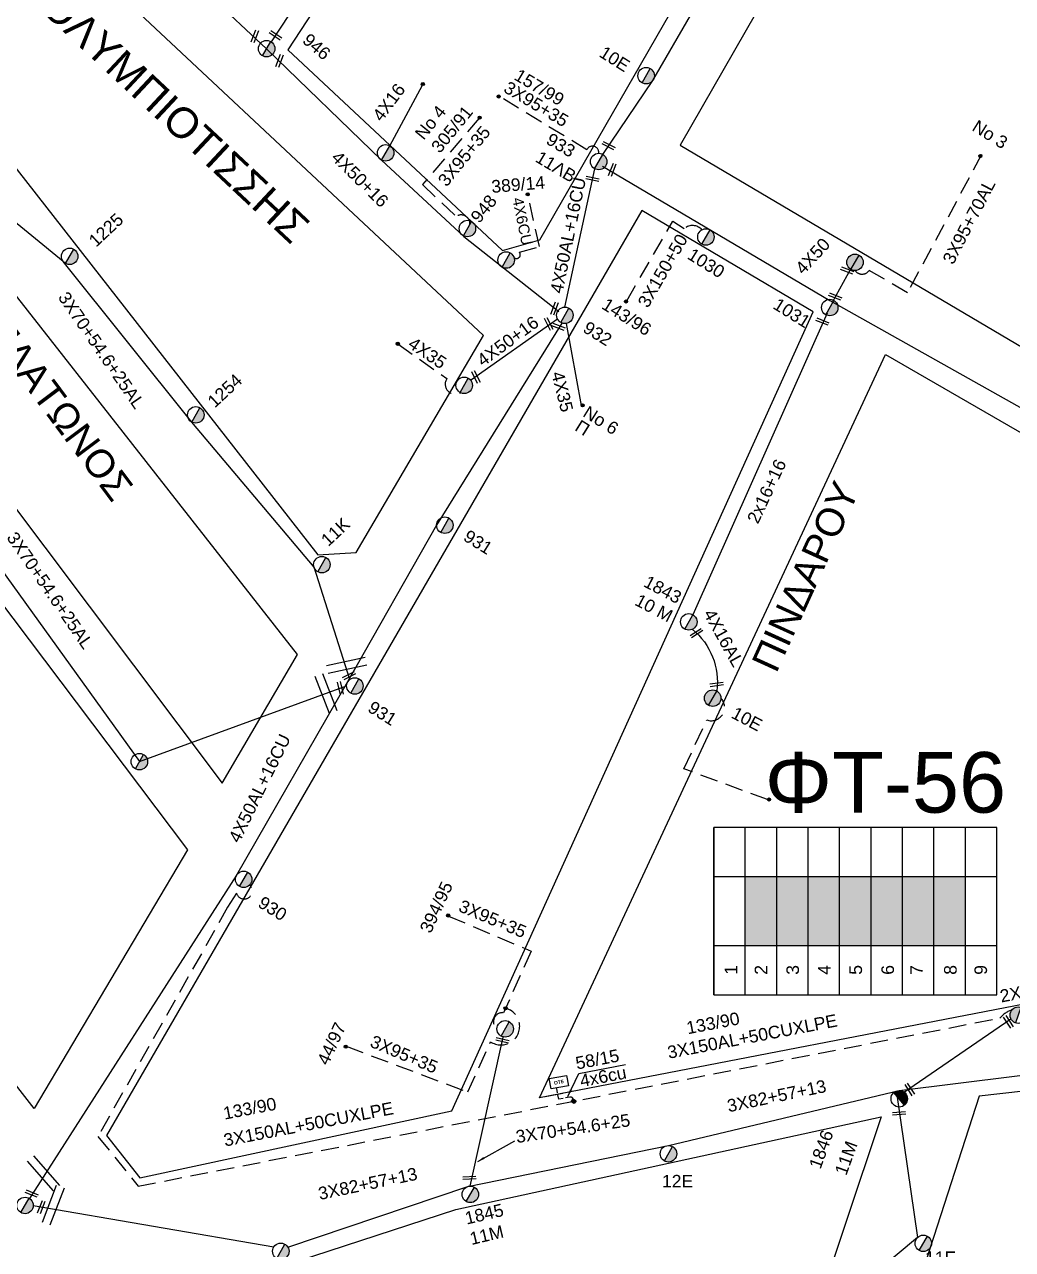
# Model space of a CAD drawing. Header units: millimetres. Extents: x 3156 to 5307, y 1191 to 2273.
# Drawn here: x 4047.5 to 4188.8, y 1951.7 to 2126.8 of the extents above; entities that cross this region are included whole.
import ezdxf
from ezdxf.enums import TextEntityAlignment as Align

# ---------------------------------------------------------------- set-up
doc = ezdxf.new("R2010")
doc.units = ezdxf.units.MM
doc.linetypes.add('DASHED', pattern=[19.05, 12.7, -6.35])
for name, color, linetype in [('Pillar OTE', 7, 'Continuous'), ('Άγνωστα', 7, 'Continuous'), ('Ασφαλειοκιβώτια Χ.Τ 9 αναχωρήσεων', 7, 'Continuous'), ('Γυμνά εναέρια ΧΤ (3Φ)   4x16AL', 7, 'Continuous'), ('Γυμνά εναέρια ΧΤ (3Φ)   4x35CU', 7, 'Continuous'), ('Γυμνά εναέρια ΧΤ (3Φ)   4x50CU', 7, 'Continuous'), ('Γυμνά εναέρια ΧΤ και ΦΟΠ (3Φ)   4x50+16AL', 7, 'Continuous'), ('Εναέρια παροχή ΧΤ 4x25', 7, 'SYN_LINE'), ('Επιγραφές - Σχήματα', 7, 'Continuous'), ('Καλώδια ΧΤ   3x150+50AL', 7, 'DASHED'), ('Καλώδια ΧΤ   3x150AL+50XLPE', 7, 'DASHED'), ('Καλώδια ΧΤ   3x95+35 CU', 7, 'DASHED'), ('Καλώδια ΧΤ   3x95+50 AL XLPE', 7, 'DASHED'), ('Καλώδια ΧΤ   3x95AL+50CU', 7, 'DASHED'), ('Μηχανική τομή', 7, 'Continuous'), ('Στύλος Ξύλινος', 7, 'Continuous'), ('Στύλος Ξύλινος @ 1', 7, 'Continuous'), ('Στύλος ΦΜ', 7, 'Continuous'), ('Στύλος ΦΜ @ 1', 7, 'Continuous'), ('Συνδέσεις', 7, 'Continuous'), ('Συνεστραμμένα ΧΤ   3x70+54.6+25 AL', 7, 'SYN_LINE'), ('Τομή', 7, 'Continuous'), ('Υποσταθμός εναέριος 2 στύλων', 7, 'Continuous'), ('Υποσταθμός πόλεως', 7, 'Continuous'), ('Υπόβαθρο ΔΕΗ', 7, 'Continuous'), ('Υπόγεια καλώδια Παροχών ΧΤ   4x25', 7, 'DASHED'), ('Υπόγεια καλώδια Παροχών ΧΤ   4x6', 7, 'DASHED')]:
    doc.layers.add(name, color=color, linetype=linetype)
doc.styles.add('arial', font='arial.ttf')
doc.styles.get("Standard").update_dxf_attribs({"font": 'arial.ttf'})
doc.linetypes.add('SYN_LINE', pattern='A,0.5,-0.0001,["/\\/\\/\\/",Standard,S=0.1,R=0,X=0,Y=-0.05],-0.25', length=0.7501)
doc.dimstyles.new('ISO-25', dxfattribs={"dimtxt": 2.5, "dimasz": 2.5, "dimexe": 1.25, "dimexo": 0.625, "dimtad": 1, "dimtxsty": 'Standard', "dimcen": 2.5, "dimadec": 0, "dimazin": 0, "dimtfac": 1, "dimtmove": 0, "dimatfit": 3, "dimfxl": 1, "dimarcsym": 0})

# ---------------------------------------------------------------- blocks, each defined once
blk = doc.blocks.new('ΥΠΑΡΧΩΝ ΤΣΙΜΕΝΤΕΝΙΟΣ ΣΤΥΛΟΣ')
at = {"layer": 'Στύλος ΦΜ'}
blk.add_hatch(color=7, dxfattribs=at).paths.add_polyline_path([(-1.29, -2.28, 0.574793), (2.62, 0, 0.268822), (1.3, 2.27)])
at = {"layer": 'Στύλος ΦΜ', "color": 7}
blk.add_line((-1.29, -2.28), (1.3, 2.27), dxfattribs=at)
blk.add_circle((0, 0), 2.62, dxfattribs=at)
at = {"layer": 'Στύλος ΦΜ', "flags": 4}
for tag, p in [('ΑΡΙΘΜΟΣ', (-4.68, 8.05)), ('ΤΥΠΟΣ', (-4.91, 3.03))]:
    blk.add_attdef(tag, p, '', height=4, dxfattribs=at)
blk = doc.blocks.new('ΥΠΑΡΧΩΝ ΞΥΛΙΝΟΣ ΣΤΥΛΟΣ')
at = {"layer": 'Στύλος Ξύλινος'}
h = blk.add_hatch(color=7, dxfattribs=at)
h.paths.add_polyline_path([(-2.62, 0, 0.270008), (-1.29, -2.28), (1.3, 2.27, 0.576266)])
h.paths.add_polyline_path([(-1.29, -2.28, 0.574793), (2.62, 0, 0.268822), (1.3, 2.27)])
at = {"layer": 'Στύλος Ξύλινος', "color": 7}
blk.add_line((-1.29, -2.28), (1.3, 2.27), dxfattribs=at)
blk.add_circle((0, 0), 2.62, dxfattribs=at)
at = {"layer": 'Στύλος Ξύλινος', "flags": 4}
for tag, p in [('ΑΡΙΘΜΟΣ', (-4.91, 8.6)), ('ΤΥΠΟΣ', (-4.85, 3.39))]:
    blk.add_attdef(tag, p, '', height=4, dxfattribs=at)
blk = doc.blocks.new('ΥΠΟΣΤΑΘΜΟΣ ΕΝΑΕΡΙΟΣ ΕΠΙ 2 ΣΤΥΛΩΝ')
at = {"layer": 'Υποσταθμός εναέριος 2 στύλων', "linetype": 'Continuous'}
for points in [[(-11.97, -2.11, 0.574793), (-8.45, -0.07, 0.268822), (-9.64, 1.98)], [(9.68, -2.15, 0.574793), (13.19, -0.1, 0.268822), (12.01, 1.95)]]:
    blk.add_hatch(color=256, dxfattribs=at).paths.add_polyline_path(points)
for p, q in [((-11.97, -2.11), (-9.64, 1.98)), ((9.68, -2.15), (12.01, 1.95))]:
    blk.add_line(p, q, dxfattribs=at)
for centre in [(-10.81, -0.07), (10.84, -0.1)]:
    blk.add_circle(centre, 2.36, dxfattribs=at)
at = {"layer": 'Υποσταθμός πόλεως', "linetype": 'Continuous', "ltscale": 40}
blk.add_lwpolyline([(-8.57, 2.82), (8.57, 2.82), (8.57, -2.82), (-8.57, -2.82)], close=True, dxfattribs=at)
for points in [[(-5.75, 0), (-8.57, 2.82)], [(-8.57, -2.82), (-5.75, 0)], [(-5.75, 0), (5.75, 0)], [(5.75, 0), (8.57, 2.82)], [(8.57, -2.82), (5.75, 0)]]:
    blk.add_lwpolyline(points, dxfattribs=at)
at = {"layer": 'Υποσταθμός εναέριος 2 στύλων', "ltscale": 40, "flags": 1}
for tag, p in [('ΜΕΤΑΣΧΗΜΑΤΙΣΜΟΣ', (14.09, 2.51)), ('ΙΣΧΥΣ', (14.07, -0.28)), ('ΑΡΙΘΜΟΣ', (14.19, -3))]:
    blk.add_attdef(tag, p, '', height=1.8, dxfattribs=at)
blk = doc.blocks.new('ΜΗΧΑΝΙΚΗ ΤΟΜΗ')
at = {"layer": 'Μηχανική τομή', "ltscale": 40}
for p, q in [((-1.89, 0.78), (1.89, 0.78)), ((1.89, 0), (-1.89, 0))]:
    blk.add_line(p, q, dxfattribs=at)
blk = doc.blocks.new('ΑΣΦΑΛΕΙΟΚΙΒΩΤΙΟ ΥΠΟΣΤΑΘΜΟΥ 9 ΑΝΑΧΩΡΗΣΕΩΝ')
at = {"layer": 'Ασφαλειοκιβώτια Χ.Τ 9 αναχωρήσεων', "ltscale": 40}
for p, q in [((-23.8, 40.36), (24.02, 40.36)), ((-9.72, 40.36), (-9.72, -40.64)), ((9.94, 40.36), (9.94, -40.64)), ((-23.8, 31.36), (24.02, 31.36)), ((-23.8, 22.36), (24.02, 22.36)), ((-23.8, 13.36), (24.02, 13.36)), ((-23.8, 4.36), (24.02, 4.36)), ((-23.8, -4.64), (24.02, -4.64)), ((-23.8, -13.64), (24.02, -13.64)), ((-23.8, -22.64), (24.02, -22.64)), ((-23.8, -31.64), (24.02, -31.64))]:
    blk.add_line(p, q, dxfattribs=at)
at = {"layer": 'Ασφαλειοκιβώτια Χ.Τ 9 αναχωρήσεων'}
blk.add_lwpolyline([(-23.8, -40.64), (24.02, -40.64), (24.02, 40.36), (-23.8, 40.36)], close=True, dxfattribs=at)
for s, p in [('1', (-18.12, 33.62)), ('2', (-18.12, 25.05)), ('3', (-18.12, 15.98)), ('4', (-18.12, 6.96)), ('5', (-18.12, -2.05)), ('6', (-18.12, -11.19)), ('7', (-18.12, -19.43)), ('8', (-18.12, -29.12)), ('9', (-18.12, -37.81))]:
    blk.add_text(s, height=3.6, dxfattribs=at).set_placement(p)
at = {"layer": 'Ασφαλειοκιβώτια Χ.Τ 9 αναχωρήσεων', "ltscale": 40}
for tag, height, p in [('ΟΝΟΜΑ', 5, (-0.16, 44.31)), ('ΚΕΙΜΕΝΟ 1', 2, (17.06, 35.59)), ('ΚΕΙΜΕΝΟ 2', 2, (17.06, 26.88)), ('ΚΕΙΜΕΝΟ 3', 2, (17.06, 17.69)), ('ΚΕΙΜΕΝΟ 4', 2, (17.06, 8.71)), ('ΚΕΙΜΕΝΟ 5', 2, (17.06, -0.13)), ('ΚΕΙΜΕΝΟ 6', 2, (17.06, -9.05)), ('ΚΕΙΜΕΝΟ 7', 2, (17.06, -18.13)), ('ΚΕΙΜΕΝΟ 8', 2, (17.06, -26.85)), ('ΚΕΙΜΕΝΟ 9', 2, (17.06, -35.99)), ('ΣΧ', 2, (-0.1, -42.64))]:
    blk.add_attdef(tag, text='', height=height, dxfattribs=at).set_placement(p, align=Align.MIDDLE_CENTER)
blk = doc.blocks.new('ΤΟΜΗ')
at = {"layer": 'Τομή', "ltscale": 40}
for p, q in [((-5.68, 0), (5.68, 0)), ((5.68, -2.33), (-5.68, -2.33))]:
    blk.add_line(p, q, dxfattribs=at)
blk = doc.blocks.new('_ΣΥΝΔΕΣΗ')
at = {"layer": 'Συνδέσεις', "linetype": 'SYN_LINE', "ltscale": 40}
blk.add_hatch(color=256, dxfattribs=at).paths.add_polyline_path([(0.5, -0.01, 1), (-0.5, -0.01, 1)])
at = {"layer": 'Συνδέσεις'}
blk.add_circle((0, -0.01), 0.5, dxfattribs=at)
blk = doc.blocks.new('TSONTA XT1')
at = {"ltscale": 40}
h = blk.add_hatch(color=256, dxfattribs=at)
h.dxf.hatch_style = 1
h.paths.add_polyline_path([(595.96, 2487.66), (597.07, 2488.77), (595.96, 2489.87), (594.85, 2488.77)])
blk.add_lwpolyline([(594.85, 2488.77), (595.96, 2489.87), (597.07, 2488.77), (595.96, 2487.66)], close=True, dxfattribs=at)
blk = doc.blocks.new('PILLAR ΟΤΕ')
at = {"layer": 'Pillar OTE', "ltscale": 40}
blk.add_lwpolyline([(-3.31, 2.02), (3.39, 2.02), (3.39, -1.99), (-3.31, -1.99)], close=True, dxfattribs=at)
at = {"layer": 'Pillar OTE', "insert": (-1.81, 0.71), "char_height": 1.3575, "width": 109.961, "attachment_point": 1}
blk.add_mtext('{\\fArial|b1|i0|c161|p34;OTE}', dxfattribs=at)

msp = doc.modelspace()

# ---------------------------------------------------------------- hatches: boundary and pattern name
at = {"layer": 'Ασφαλειοκιβώτια Χ.Τ 9 αναχωρήσεων'}
for color, points in [(6, [(4155.08, 2004.98), (4150.58, 2004.98), (4150.58, 1995.15), (4155.08, 1995.15)]), (5, [(4159.58, 2004.98), (4155.08, 2004.98), (4155.08, 1995.15), (4159.58, 1995.15)]), (30, [(4164.08, 2004.98), (4159.58, 2004.98), (4159.58, 1995.15), (4164.08, 1995.15)]), (1, [(4168.58, 2004.98), (4164.08, 2004.98), (4164.08, 1995.15), (4168.58, 1995.15)]), (85, [(4173.08, 2004.98), (4168.58, 2004.98), (4168.58, 1995.15), (4173.08, 1995.15)]), (2, [(4177.58, 2004.98), (4173.08, 2004.98), (4173.08, 1995.15), (4177.58, 1995.15)]), (173, [(4182.08, 2004.98), (4177.58, 2004.98), (4177.58, 1995.15), (4182.08, 1995.15)])]:
    msp.add_hatch(color=color, dxfattribs=at).paths.add_polyline_path(points)

# ---------------------------------------------------------------- linework, layer by layer
at = {"layer": 'Άγνωστα', "color": 1}
for points in [[(4130.15, 2106.53), (4162.68, 2087.32), (4197.6, 2067.75), (4227.87, 2050.39)], [(4162.3, 2085.5), (4143.1, 2042.42)]]:
    msp.add_lwpolyline(points, dxfattribs=at)
at = {"layer": 'Άγνωστα', "color": 5}
msp.add_lwpolyline([(4124.79, 2086.4), (4129.05, 2106.17)], dxfattribs=at)
at = {"layer": 'Άγνωστα', "color": 85}
for points in [[(4124.36, 2084.09), (4106.44, 2055.21), (4093.72, 2032.81), (4077.83, 2005.18), (4048.21, 1958.97)], [(4111.3, 2075.94), (4123.73, 2084.71)]]:
    msp.add_lwpolyline(points, dxfattribs=at)
at = {"layer": 'Άγνωστα', "color": 30}
for points in [[(4085.18, 1952.03), (4110.89, 1960.67), (4139.6, 1966.55), (4172.61, 1974.41), (4197.53, 1977.49)], [(4048.76, 1957.98), (4083.17, 1952.08)]]:
    msp.add_lwpolyline(points, dxfattribs=at)
at = {"layer": 'Γυμνά εναέρια ΧΤ (3Φ)   4x16AL', "color": 1, "ltscale": 40}
msp.add_lwpolyline([(4143.01, 2040.33, -0.263009), (4146.52, 2031.51, 15.88107)], format="xyb", dxfattribs=at)
at = {"layer": 'Γυμνά εναέρια ΧΤ (3Φ)   4x35CU', "color": 85, "linetype": 'SYN_LINE', "ltscale": 12}
msp.add_lwpolyline([(4127.19, 2072.3), (4125.01, 2084.06)], dxfattribs=at)
at = {"layer": 'Γυμνά εναέρια ΧΤ (3Φ)   4x50CU', "color": 1}
msp.add_lwpolyline([(4165.62, 2091.81), (4163.04, 2087.04), (4163.04, 2087.04)], dxfattribs=at)
at = {"layer": 'Γυμνά εναέρια ΧΤ και ΦΟΠ (3Φ)   4x50+16AL', "color": 30}
msp.add_lwpolyline([(4159.99, 2240.61), (4139.51, 2210.62), (4119.21, 2179.67), (4099.9, 2150.34), (4082.78, 2124.3)], dxfattribs=at)
at = {"layer": 'Γυμνά εναέρια ΧΤ και ΦΟΠ (3Φ)   4x50+16AL', "color": 5}
for points in [[(4130.22, 2108.22), (4137.39, 2118.8), (4145.2, 2132.32), (4159.91, 2158.64), (4171.85, 2179.49), (4186.49, 2204.55), (4199.57, 2228.75)], [(4049.49, 2153.82), (4082.14, 2123.32), (4098.57, 2107.41), (4110.33, 2096.49), (4123.91, 2085.74)]]:
    msp.add_lwpolyline(points, dxfattribs=at)
at = {"layer": 'Εναέρια παροχή ΧΤ 4x25', "color": 5, "ltscale": 12}
msp.add_lwpolyline([(4099.74, 2109.46), (4104.42, 2118.13)], dxfattribs=at)
at = {"layer": 'Καλώδια ΧΤ   3x150+50AL', "color": 1, "ltscale": 0.2}
msp.add_lwpolyline([(4133.64, 2087.3), (4140.22, 2098.67), (4141.87, 2097.61, -0.405133), (4144.39, 2097.45, 5.666517)], format="xyb", dxfattribs=at)
at = {"layer": 'Καλώδια ΧΤ   3x150AL+50XLPE', "color": 85, "ltscale": 0.2}
msp.add_lwpolyline([(4079.71, 2003.78, -1.334777), (4077.82, 2002.64), (4076.56, 2000.6), (4058.01, 1967.84), (4063.77, 1960.74), (4187.01, 1984.77, -0.125488), (4188.75, 1985.96, 2.819517)], format="xyb", dxfattribs=at)
at = {"layer": 'Καλώδια ΧΤ   3x95+35 CU', "color": 5, "ltscale": 0.2}
for points in [[(4129.63, 2108.37, 0.866783), (4127.93, 2108.87), (4115.39, 2116.52)], [(4112.51, 2113.37), (4104.41, 2103.9), (4109.24, 2099.34, -0.631876), (4111.2, 2098.23)]]:
    msp.add_lwpolyline(points, format="xyb", dxfattribs=at)
at = {"layer": 'Καλώδια ΧΤ   3x95+35 CU', "color": 30, "ltscale": 0.2}
for points in [[(4108.15, 1999.35), (4119.97, 1994.33), (4116.02, 1985.53, 0.758129), (4115.08, 1983.22)], [(4093.53, 1980.73), (4110.9, 1974.2), (4114.15, 1981.39, 1.200038), (4116.3, 1986.17)]]:
    msp.add_lwpolyline(points, format="xyb", dxfattribs=at)
at = {"layer": 'Καλώδια ΧΤ   3x95+50 AL XLPE', "color": 1, "ltscale": 0.2}
msp.add_lwpolyline([(4153.77, 2015.99), (4141.82, 2020.39), (4145.07, 2027.38, 0.789265), (4147.11, 2030.49, -3.987081)], format="xyb", dxfattribs=at)
at = {"layer": 'Καλώδια ΧΤ   3x95AL+50CU', "color": 1, "ltscale": 0.2}
msp.add_lwpolyline([(4184.39, 2108.21), (4173.78, 2088.45), (4168.33, 2091.63, -0.51233), (4166.29, 2091.61, 3.533709)], format="xyb", dxfattribs=at)
at = {"layer": 'Συνεστραμμένα ΧΤ   3x70+54.6+25 AL', "color": 151, "ltscale": 20}
for points in [[(4094.05, 2033.17), (4088.92, 2049.22), (4071.42, 2069.95), (4053.05, 2092.91), (4035.05, 2107.59), (4023.9, 2119.31)], [(4027.85, 2069.41), (4040.38, 2054.08), (4063.94, 2021.42), (4093.57, 2032.23)]]:
    msp.add_lwpolyline(points, dxfattribs=at)
at = {"layer": 'Συνεστραμμένα ΧΤ   3x70+54.6+25 AL', "color": 173, "ltscale": 15}
msp.add_lwpolyline([(4188.56, 1984.6), (4172.31, 1973.46), (4175.24, 1953.41), (4164.46, 1944.38), (4148.57, 1899.84)], dxfattribs=at)
at = {"layer": 'Συνεστραμμένα ΧΤ   3x70+54.6+25 AL', "color": 30, "ltscale": 20}
msp.add_lwpolyline([(4111.26, 1960.74), (4115.95, 1982.05)], dxfattribs=at)
at = {"layer": 'Υπόβαθρο ΔΕΗ'}
for points in [[(4162.62, 2241.43), (4085.16, 2123.15), (4115.86, 2094.5), (4121.2, 2095.99)], [(4121.2, 2095.99), (4198.14, 2229.75), (4183.49, 2241.27)], [(4206.59, 2223.32), (4141.26, 2109.51), (4229.95, 2057.16), (4281.58, 2174.06), (4206.59, 2223.32)], [(4113.16, 2082.35), (4043.83, 2147.18), (4029.59, 2127.54), (4089.46, 2050.96), (4094.93, 2051.3), (4113.16, 2082.35)], [(4086.57, 2036.73), (4022.97, 2117.71), (4012.19, 2102.86), (4075.76, 2018.33), (4086.57, 2036.73)], [(4160.32, 2085.73), (4135.8, 2100.2), (4059.21, 1967.99), (4064, 1961.92), (4108.62, 1971.49), (4160.32, 2085.73)], [(4170.64, 2079.59), (4225.88, 2047.76), (4199.1, 1988.4), (4121.16, 1973.38), (4170.64, 2079.59)], [(4048.9, 1971.84), (4007.09, 2025.47), (4032.22, 2059.94), (4070.84, 2008.81), (4048.9, 1971.84)], [(4184.04, 1973.59), (4161.56, 1903.99), (4217.82, 1879.43), (4250.83, 1981.14), (4184.04, 1973.59)], [(4126.79, 1976.84), (4133.45, 1978.15)], [(4149.46, 1909.24), (4074.46, 1941.87), (4086.56, 1950), (4109.19, 1957.41), (4170.01, 1970.66), (4149.46, 1909.24)]]:
    msp.add_lwpolyline(points, dxfattribs=at)
at = {"layer": 'Υπόγεια καλώδια Παροχών ΧΤ   4x25', "color": 85, "ltscale": 0.2}
msp.add_lwpolyline([(4100.89, 2081.15), (4107.91, 2076.17, 0.802384), (4109.89, 2074.13)], format="xyb", dxfattribs=at)
at = {"layer": 'Υπόγεια καλώδια Παροχών ΧΤ   4x6', "color": 5, "linetype": 'DASHED', "ltscale": 0.2}
msp.add_lwpolyline([(4117.52, 2093.44, 0.896687), (4118.28, 2094.25), (4121.16, 2095.05), (4119.48, 2102.5)], format="xyb", dxfattribs=at)
at = {"layer": 'Υπόγεια καλώδια Παροχών ΧΤ   4x6', "color": 0, "linetype": 'DASHED', "ltscale": 0.2}
msp.add_lwpolyline([(4121.99, 1973.54), (4125.27, 1974.17)], dxfattribs=at)
at = {"layer": 'Υπόγεια καλώδια Παροχών ΧΤ   4x6', "color": 85, "linetype": 'DASHED', "ltscale": 0.05}
msp.add_lwpolyline([(4125.98, 1973.22, 0.338221), (4125.5, 1973.46), (4123.92, 1973.16), (4123.62, 1974.78)], format="xyb", dxfattribs=at)

# ---------------------------------------------------------------- block references
at = {"layer": 'Pillar OTE', "xscale": 0.3750000000000001, "yscale": 0.3750000000000001, "zscale": 0.3750000000000001, "rotation": 10.53132160620211}
msp.add_blockref('PILLAR ΟΤΕ', (4123.9, 1975.59), dxfattribs=at)
at = {"layer": 'Ασφαλειοκιβώτια Χ.Τ 9 αναχωρήσεων', "xscale": 0.5, "yscale": 0.5, "zscale": 0.5, "rotation": 90}
msp.add_blockref('ΑΣΦΑΛΕΙΟΚΙΒΩΤΙΟ ΥΠΟΣΤΑΘΜΟΥ 9 ΑΝΑΧΩΡΗΣΕΩΝ', (4166.26, 2000.01), dxfattribs=at)
at = {"layer": 'Μηχανική τομή'}
for p, xscale, yscale, zscale, rotation in [((4080.27, 2125.16), 0.4999999999993012, 0.4999999999993012, 0.4999999999993012, 248.6988699868984), ((4083.29, 2125.07), 0.4999999999992994, 0.4999999999992994, 0.4999999999992994, 325.5787413955757), ((4083.79, 2121.68), 0.4999999999993012, 0.4999999999993012, 0.4999999999993012, 248.6988699868984), ((4130.94, 2109.29), 0.4999999999993521, 0.4999999999993521, 0.4999999999993521, 332.7205431079669), ((4131.39, 2106.09), 0.4999999999993012, 0.4999999999993012, 0.4999999999993012, 248.6988699868984), ((4128.7, 2104.53), 0.4999999999991356, 0.4999999999991356, 0.4999999999991356, 348.5591382894821), ((4165.08, 2091.44), 0.4999999999993012, 0.4999999999993012, 0.4999999999993012, 338.6988699868984), ((4123.12, 2086.25), 0.4999999999993012, 0.4999999999993012, 0.4999999999993012, 248.6988699868984), ((4163.37, 2087.71), 0.4999999999993012, 0.4999999999993012, 0.4999999999993012, 338.6988699868984), ((4122.29, 2083.89), 0.4999999999993011, 0.4999999999993011, 0.4999999999993011, 296.5442421421719), ((4123.79, 2083.39), 0.4999999999993012, 0.4999999999993012, 0.4999999999993012, 338.6988699868984), ((4161.54, 2084.13), 0.4999999999993012, 0.4999999999993012, 0.4999999999993012, 338.6988699868984), ((4111.89, 2076.31), 0.4999999999993012, 0.4999999999993012, 0.4999999999993012, 296.5442421421719), ((4143.5, 2039.96), 0.4999999999994649, 0.4999999999994649, 0.4999999999994649, 212.5234915751436), ((4092.48, 2031.87), 0.4999999999994647, 0.4999999999994647, 0.4999999999994647, 284.0779287150368), ((4093.83, 2033.88), 0.4999999999994647, 0.4999999999994647, 0.4999999999994647, 206.1794412662717), ((4146.47, 2032.64), 0.499999999999465, 0.499999999999465, 0.499999999999465, 187.3356852068596), ((4188.05, 1984.11), 0.4999999999994646, 0.4999999999994646, 0.4999999999994646, 303.393575509043), ((4115.81, 1981.39), 0.4999999999994647, 0.4999999999994647, 0.4999999999994647, 346.2259332338982), ((4173.96, 1974.46), 0.4999999999994647, 0.4999999999994647, 0.4999999999994647, 303.393575509043), ((4172.6, 1970.96), 0.4999999999994648, 0.4999999999994648, 0.4999999999994648, 3.634740837833308), ((4111.15, 1961.73), 0.4999999999994647, 0.4999999999994647, 0.4999999999994647, 3.634740837833308), ((4048.46, 1959.5), 0.4999999999993012, 0.4999999999993012, 0.4999999999993012, 338.6988699868984), ((4049.73, 1957.81), 0.4999999999993012, 0.4999999999993012, 0.4999999999993012, 248.6988699868984)]:
    msp.add_blockref('ΜΗΧΑΝΙΚΗ ΤΟΜΗ', p, dxfattribs=dict(at, xscale=xscale, yscale=yscale, zscale=zscale, rotation=rotation))
at = {"layer": 'Στύλος Ξύλινος @ 1', "ltscale": 40, "xscale": 0.4499999999998181, "yscale": 0.4499999999998181, "zscale": 0.4499999999998181}
for p in [(4166.28, 2092.79), (4145.93, 2030.49)]:
    msp.add_blockref('ΥΠΑΡΧΩΝ ΞΥΛΙΝΟΣ ΣΤΥΛΟΣ', p, dxfattribs=at)
at = {"layer": 'Στύλος ΦΜ @ 1', "ltscale": 40, "xscale": 0.4499999999998181, "yscale": 0.4499999999998181, "zscale": 0.4499999999998181}
for p in [(4082.13, 2123.32), (4136.41, 2119.46), (4099.15, 2108.43), (4129.63, 2107.19), (4110.85, 2097.62), (4144.96, 2096.41), (4053.97, 2093.64), (4116.39, 2093.11), (4162.67, 2086.32), (4124.79, 2085.22), (4110.39, 2075.2), (4072, 2070.98), (4107.62, 2055.21), (4090.04, 2049.58), (4142.51, 2041.39), (4094.75, 2032.23), (4063.94, 2021.42), (4078.85, 2004.59), (4116.25, 1983.22), (4111.26, 1959.56), (4047.58, 1957.98)]:
    msp.add_blockref('ΥΠΑΡΧΩΝ ΤΣΙΜΕΝΤΕΝΙΟΣ ΣΤΥΛΟΣ', p, dxfattribs=at)
at = {"layer": 'Στύλος ΦΜ @ 1', "ltscale": 40}
ref = msp.add_blockref('ΥΠΑΡΧΩΝ ΤΣΙΜΕΝΤΕΝΙΟΣ ΣΤΥΛΟΣ', (4172.61, 1973.23), dxfattribs=dict(at, xscale=0.4499999999996503, yscale=0.4499999999996503, zscale=0.4499999999996503, rotation=70.21913968740682))
ref.add_attrib('ΤΥΠΟΣ', '1846', (4161.34, 1963.07), dxfattribs={"layer": '', "height": 1.8, "rotation": 70.2191, "flags": 4})
ref.add_attrib('ΑΡΙΘΜΟΣ', '11M', (4165.03, 1962.16), dxfattribs={"layer": '', "height": 1.8, "rotation": 70.2191, "flags": 4})
ref = msp.add_blockref('ΥΠΑΡΧΩΝ ΤΣΙΜΕΝΤΕΝΙΟΣ ΣΤΥΛΟΣ', (4139.6, 1965.37), dxfattribs=dict(at, xscale=0.4499999999998181, yscale=0.4499999999998181, zscale=0.4499999999998181))
ref.add_attrib('ΤΥΠΟΣ', '12E', (4138.67, 1960.55), dxfattribs={"layer": '', "height": 1.8, "flags": 4})
ref = msp.add_blockref('ΥΠΑΡΧΩΝ ΤΣΙΜΕΝΤΕΝΙΟΣ ΣΤΥΛΟΣ', (4084.16, 1951.43), dxfattribs=dict(at, xscale=0.4499999999998181, yscale=0.4499999999998181, zscale=0.4499999999998181))
ref.add_attrib('ΤΥΠΟΣ', '11M', (4088.33, 1947.83), dxfattribs={"layer": '', "height": 1.8, "flags": 4})
ref = msp.add_blockref('ΥΠΑΡΧΩΝ ΤΣΙΜΕΝΤΕΝΙΟΣ ΣΤΥΛΟΣ', (4176.05, 1952.56), dxfattribs=dict(at, xscale=0.4499999999998181, yscale=0.4499999999998181, zscale=0.4499999999998181))
ref.add_attrib('ΤΥΠΟΣ', '11E', (4176.29, 1949.6), dxfattribs={"layer": '', "height": 1.8, "flags": 4})
at = {"layer": 'Συνδέσεις', "xscale": 0.4499999999998181, "yscale": 0.4499999999998181, "zscale": 0.4499999999998181}
for p in [(4104.47, 2118.27), (4115.33, 2116.5), (4112.59, 2113.46), (4184.21, 2107.99), (4119.48, 2102.5), (4133.53, 2087.2), (4100.89, 2081.15), (4127.33, 2072.36), (4153.97, 2016.01), (4108.1, 1999.44), (4116.3, 1986.17), (4093.44, 1980.68)]:
    msp.add_blockref('_ΣΥΝΔΕΣΗ', p, dxfattribs=at)
at = {"layer": 'Συνδέσεις', "xscale": 0.3075184835441075, "yscale": 0.3075184835441075, "zscale": 0.3075184835441075, "rotation": 11.03291412234258}
msp.add_blockref('TSONTA XT1', (4092.63, 1186.61), dxfattribs=at)
at = {"layer": 'Τομή'}
for p, xscale, yscale, zscale, rotation in [((4093.71, 2034.63), 0.49999999999981, 0.49999999999981, 0.49999999999981, 192.1300747629791), ((4091.17, 2031.38), 0.49999999999981, 0.49999999999981, 0.49999999999981, 291.1415040174064), ((4050.66, 1962.96), 0.49999999999981, 0.49999999999981, 0.49999999999981, 311.2236491466335), ((4052.17, 1957.8), 0.4999999999998101, 0.4999999999998101, 0.4999999999998101, 248.8837369223515)]:
    msp.add_blockref('ΤΟΜΗ', p, dxfattribs=dict(at, xscale=xscale, yscale=yscale, zscale=zscale, rotation=rotation))
at = {"layer": 'Υποσταθμός εναέριος 2 στύλων', "xscale": 0.4999999999996674, "yscale": 0.4999999999996674, "zscale": 0.4999999999996674, "rotation": 190.817674068252}
msp.add_blockref('ΥΠΟΣΤΑΘΜΟΣ ΕΝΑΕΡΙΟΣ ΕΠΙ 2 ΣΤΥΛΩΝ', (4194.97, 1986.15), dxfattribs=at)

# ---------------------------------------------------------------- texts
at = {"layer": 'Άγνωστα', "ltscale": 40, "attachment_point": 1, "style": 'arial'}
for s, insert, char_height, width, rotation in [('946', (4088.29, 2125.67), 1.8, 43.5158, 319.3104), ('157/99', (4118.3, 2120.55), 1.8, 43.5158, 329.2424), ('3X95+35', (4116.8, 2118.78), 1.8, 43.5158, 329.2424), ('No 4\\P305/91', (4103.19, 2111.29), 1.8, 43.5158, 50.865), ('3X95+35', (4106.48, 2104.61), 1.8, 43.5158, 50.865), ('933\\P11ΛΒ', (4122.87, 2111.39), 1.8, 43.5158, 329.2424), ('4X50+16', (4092.52, 2108.88), 1.8, 43.5158, 315.4389), ('389/14', (4114.2, 2104.5), 1.8, 43.5158, 4.7425), ('3X95+70AL', (4178.72, 2093.18), 1.8, 43.5158, 62.3865), ('948', (4111.15, 2099.39), 1.8, 43.5158, 50.865), ('4X6CU', (4118.78, 2102.2), 1.54, 37.2201, 281.4728), ('3X150+50', (4135.11, 2087.05), 1.8, 43.5158, 59.9866), ('4X50', (4157.57, 2092.14), 1.8, 43.5158, 47.3418), ('4X50+16', (4112, 2079.26), 1.8, 43.5158, 36.2505), ('4X35', (4103.21, 2082.23), 1.8, 43.5158, 325.878), ('4X35', (4124.59, 2077.37), 1.8, 43.5158, 284.1121), ('3X82+57+13', (4147.84, 1973.06), 1.8, 43.5158, 11.7233), ('3X70+54.6+25', (4117.65, 1968.68), 1.8, 43.5158, 8.4547), ('3X82+57+13', (4089.36, 1960.52), 1.8, 43.5158, 11.7233), ('1845\\P11M', (4110.32, 1956.99), 1.8, 43.5158, 13.337)]:
    msp.add_mtext(s, dxfattribs=dict(at, insert=insert, char_height=char_height, width=width, rotation=rotation))
at = {"layer": 'Άγνωστα', "char_height": 1.8, "width": 43.5158, "attachment_point": 1, "style": 'arial'}
for s, insert, rotation in [('10E', (4130.5, 2123.81), 327.8731), ('4X50AL+16CU', (4122.66, 2088.59), 78.302), ('4X50AL+16CU', (4076.6, 2010.46), 63.8382)]:
    msp.add_mtext(s, dxfattribs=dict(at, insert=insert, rotation=rotation))
at = {"layer": 'Γυμνά εναέρια ΧΤ (3Φ)   4x16AL', "ltscale": 40, "insert": (4146.12, 2043.46), "char_height": 1.8, "width": 43.5158, "attachment_point": 1, "rotation": 299.1515, "style": 'arial'}
msp.add_mtext('4X16AL', dxfattribs=at)
at = {"layer": 'Γυμνά εναέρια ΧΤ και ΦΟΠ (3Φ)   4x50+16AL', "ltscale": 40, "char_height": 1.8, "width": 43.5158, "attachment_point": 1, "style": 'arial'}
for s, insert, rotation in [('No 3', (4183.83, 2113.25), 327.9831), ('1225', (4056.5, 2096.17), 43.0437), ('1030', (4143.11, 2094.93), 327.9831), ('143/96', (4130.86, 2087.8), 327.9831), ('1031', (4155.36, 2087.81), 327.9831), ('932', (4128.17, 2084.48), 327.9831), ('1254', (4073.49, 2073.2), 43.0437), ('No 6', (4128.17, 2072.38), 327.9831), ('Π', (4127.02, 2070.38), 327.9831), ('11K', (4089.72, 2053.39), 43.0437), ('931', (4111.08, 2054.67), 327.9831), ('1843', (4136.74, 2048.12), 332.2169), ('10 Μ', (4135.48, 2045.48), 332.2169), ('931', (4097.4, 2030.21), 327.9831), ('10E', (4149.28, 2029.36), 332.2169), ('930', (4081.69, 2002.3), 327.9831)]:
    msp.add_mtext(s, dxfattribs=dict(at, insert=insert, rotation=rotation))
at = {"layer": 'Εναέρια παροχή ΧΤ 4x25', "ltscale": 20, "insert": (4097.13, 2113.85), "char_height": 1.8, "width": 43.5158, "attachment_point": 1, "rotation": 53.2808, "style": 'arial'}
msp.add_mtext('4X16', dxfattribs=at)
at = {"layer": 'Καλώδια ΧΤ   3x150AL+50XLPE', "ltscale": 0.2, "char_height": 1.8, "width": 43.5158, "attachment_point": 1, "style": 'arial'}
for s, insert, rotation in [('2x16+16', (4150.77, 2056.05), 64.8997), ('394/95', (4103.96, 1997.51), 65.0983), ('3Χ95+35', (4110.14, 2001.75), 337.1398), ('2X14ΛΒ', (4186.86, 1988.75), 10.8612), ('133/90', (4142.02, 1984.21), 10.8612), ('44/97', (4089.27, 1978.64), 65.0983), ('3X150AL+50CUXLPE', (4139.31, 1980.71), 10.8612), ('3Χ95+35', (4097.48, 1982.39), 337.1398), ('133/90', (4075.77, 1972.01), 10.8612), ('3X150AL+50CUXLPE', (4075.84, 1968.17), 10.8612)]:
    msp.add_mtext(s, dxfattribs=dict(at, insert=insert, rotation=rotation))
at = {"layer": 'Καλώδια ΧΤ   3x150AL+50XLPE', "ltscale": 0.2, "char_height": 1.8, "attachment_point": 1, "rotation": 10.8612, "style": 'arial'}
for s, insert in [('58/15', (4126.17, 1979.17)), ('4x6cu', (4126.79, 1976.66))]:
    msp.add_mtext_dynamic_manual_height_columns(s, width=1.8, gutter_width=12.5, heights=[0.118], dxfattribs=dict(at, insert=insert))
at = {"layer": 'Συνεστραμμένα ΧΤ   3x70+54.6+25 AL', "ltscale": 20, "char_height": 1.8, "width": 43.5158, "attachment_point": 1, "rotation": 304.5477, "style": 'arial'}
for insert in [(4053.71, 2088.8), (4046.35, 2054.47)]:
    msp.add_mtext('3X70+54.6+25AL', dxfattribs=dict(at, insert=insert))
at = {"layer": 'Υπόβαθρο ΔΕΗ', "char_height": 4, "attachment_point": 1, "style": 'arial'}
for s, insert, width, rotation in [('{\\H1.083x;ΟΛΥΜΠΙΟTΙΣΣHΣ}', (4052.44, 2132.24), 92.0926, 316.9048), ('{\\fArial|b0|i0|c204|p34;П}ΛATΩNΟΣ', (4044.77, 2085.45), 60.9027, 306.8046), ('ПINΔAPOY', (4151.38, 2035.59), 92.0926, 65.5078)]:
    msp.add_mtext(s, dxfattribs=dict(at, insert=insert, width=width, rotation=rotation))
at = {"layer": 'Υπόβαθρο ΔΕΗ', "insert": (4149.99, 2022.79), "char_height": 8, "width": 92.0926, "attachment_point": 1, "style": 'arial'}
msp.add_mtext('{\\H1.083x; ΦT-56}', dxfattribs=at)

# ---------------------------------------------------------------- leaders
at = {"layer": 'Επιγραφές - Σχήματα', "ltscale": 40}
for points in [[(4125.22, 1973.57), (4126.79, 1976.84)], [(4112.33, 1964.28), (4117.65, 1967.22)]]:
    msp.add_leader(points, dimstyle='ISO-25', override={"dimasz": 1, "dimtad": 0}, dxfattribs=at)

doc.saveas('drawing.dxf')
